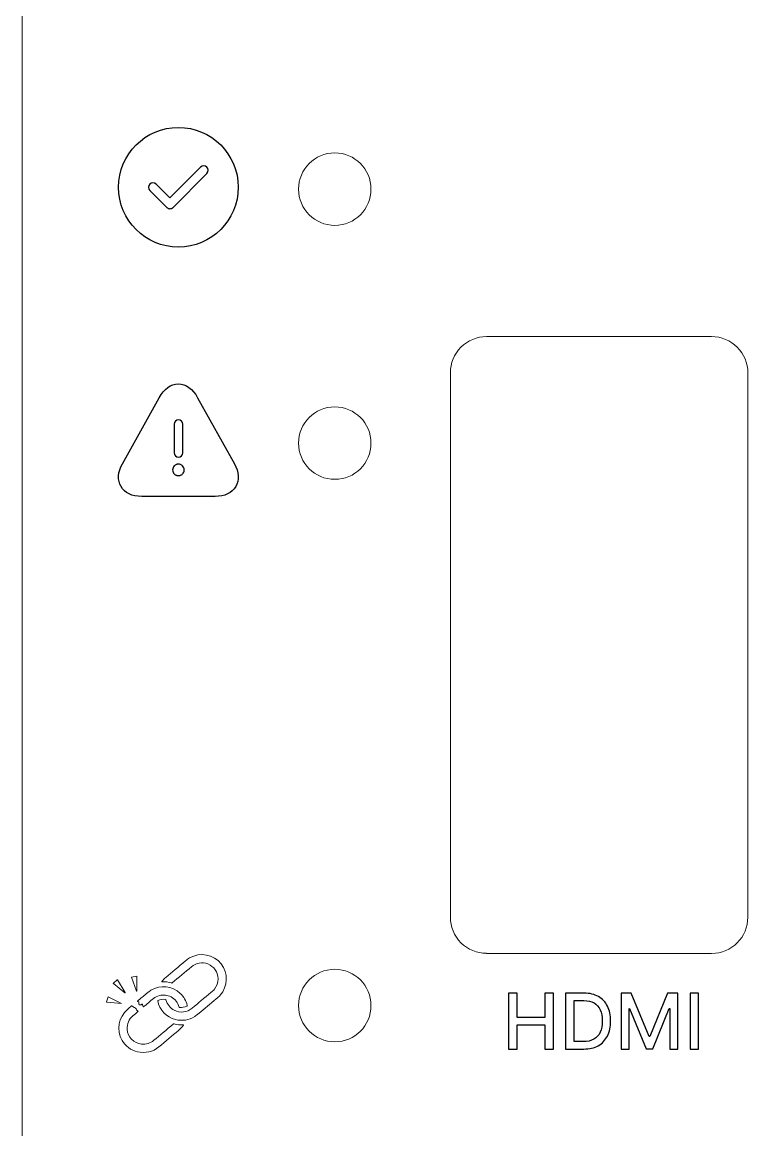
# Model space of a CAD drawing. Header units: millimetres. Extents: x -19 to 19, y -61 to 61.
# Drawn here: x -18.5 to 1.5, y -13.36 to 17.17 of the extents above; entities that cross this region are included whole.
import ezdxf
from ezdxf.lldxf.tags import DXFTag

# ---------------------------------------------------------------- set-up
doc = ezdxf.new("R2010")
doc.units = ezdxf.units.MM
doc.header["$MEASUREMENT"] = 0
doc.layers.add('Layer 1', color=7, linetype='Continuous')
tags = doc.linetypes.add('New Line1', pattern=[0.2, 0.1, -0.1]).pattern_tags.tags
tags[6:7] = [DXFTag(74, 4), DXFTag(75, 0), DXFTag(340, '0'), DXFTag(46, 1.0), DXFTag(50, 0.0), DXFTag(44, 0.0), DXFTag(45, 0.0)]
tags[4:5] = [DXFTag(74, 4), DXFTag(75, 0), DXFTag(340, '0'), DXFTag(46, 1.0), DXFTag(50, 0.0), DXFTag(44, 0.0), DXFTag(45, 0.0)]
tags = doc.linetypes.add('New Line10', pattern=[0.2, 0.1, -0.1]).pattern_tags.tags
tags[6:7] = [DXFTag(74, 4), DXFTag(75, 0), DXFTag(340, '0'), DXFTag(46, 1.0), DXFTag(50, 0.0), DXFTag(44, 0.0), DXFTag(45, 0.0)]
tags[4:5] = [DXFTag(74, 4), DXFTag(75, 0), DXFTag(340, '0'), DXFTag(46, 1.0), DXFTag(50, 0.0), DXFTag(44, 0.0), DXFTag(45, 0.0)]
tags = doc.linetypes.add('New Line11', pattern=[0.2, 0.1, -0.1]).pattern_tags.tags
tags[6:7] = [DXFTag(74, 4), DXFTag(75, 0), DXFTag(340, '0'), DXFTag(46, 1.0), DXFTag(50, 0.0), DXFTag(44, 0.0), DXFTag(45, 0.0)]
tags[4:5] = [DXFTag(74, 4), DXFTag(75, 0), DXFTag(340, '0'), DXFTag(46, 1.0), DXFTag(50, 0.0), DXFTag(44, 0.0), DXFTag(45, 0.0)]
tags = doc.linetypes.add('New Line12', pattern=[0.2, 0.1, -0.1]).pattern_tags.tags
tags[6:7] = [DXFTag(74, 4), DXFTag(75, 0), DXFTag(340, '0'), DXFTag(46, 1.0), DXFTag(50, 0.0), DXFTag(44, 0.0), DXFTag(45, 0.0)]
tags[4:5] = [DXFTag(74, 4), DXFTag(75, 0), DXFTag(340, '0'), DXFTag(46, 1.0), DXFTag(50, 0.0), DXFTag(44, 0.0), DXFTag(45, 0.0)]
tags = doc.linetypes.add('New Line2', pattern=[0.2, 0.1, -0.1]).pattern_tags.tags
tags[6:7] = [DXFTag(74, 4), DXFTag(75, 0), DXFTag(340, '0'), DXFTag(46, 1.0), DXFTag(50, 0.0), DXFTag(44, 0.0), DXFTag(45, 0.0)]
tags[4:5] = [DXFTag(74, 4), DXFTag(75, 0), DXFTag(340, '0'), DXFTag(46, 1.0), DXFTag(50, 0.0), DXFTag(44, 0.0), DXFTag(45, 0.0)]
tags = doc.linetypes.add('New Line3', pattern=[0.2, 0.1, -0.1]).pattern_tags.tags
tags[6:7] = [DXFTag(74, 4), DXFTag(75, 0), DXFTag(340, '0'), DXFTag(46, 1.0), DXFTag(50, 0.0), DXFTag(44, 0.0), DXFTag(45, 0.0)]
tags[4:5] = [DXFTag(74, 4), DXFTag(75, 0), DXFTag(340, '0'), DXFTag(46, 1.0), DXFTag(50, 0.0), DXFTag(44, 0.0), DXFTag(45, 0.0)]
tags = doc.linetypes.add('New Line5', pattern=[0.2, 0.1, -0.1]).pattern_tags.tags
tags[6:7] = [DXFTag(74, 4), DXFTag(75, 0), DXFTag(340, '0'), DXFTag(46, 1.0), DXFTag(50, 0.0), DXFTag(44, 0.0), DXFTag(45, 0.0)]
tags[4:5] = [DXFTag(74, 4), DXFTag(75, 0), DXFTag(340, '0'), DXFTag(46, 1.0), DXFTag(50, 0.0), DXFTag(44, 0.0), DXFTag(45, 0.0)]
tags = doc.linetypes.add('New Line53', pattern=[0.2, 0.1, -0.1]).pattern_tags.tags
tags[6:7] = [DXFTag(74, 4), DXFTag(75, 0), DXFTag(340, '0'), DXFTag(46, 1.0), DXFTag(50, 0.0), DXFTag(44, 0.0), DXFTag(45, 0.0)]
tags[4:5] = [DXFTag(74, 4), DXFTag(75, 0), DXFTag(340, '0'), DXFTag(46, 1.0), DXFTag(50, 0.0), DXFTag(44, 0.0), DXFTag(45, 0.0)]
tags = doc.linetypes.add('New Line6', pattern=[0.2, 0.1, -0.1]).pattern_tags.tags
tags[6:7] = [DXFTag(74, 4), DXFTag(75, 0), DXFTag(340, '0'), DXFTag(46, 1.0), DXFTag(50, 0.0), DXFTag(44, 0.0), DXFTag(45, 0.0)]
tags[4:5] = [DXFTag(74, 4), DXFTag(75, 0), DXFTag(340, '0'), DXFTag(46, 1.0), DXFTag(50, 0.0), DXFTag(44, 0.0), DXFTag(45, 0.0)]
tags = doc.linetypes.add('New Line7', pattern=[0.2, 0.1, -0.1]).pattern_tags.tags
tags[6:7] = [DXFTag(74, 4), DXFTag(75, 0), DXFTag(340, '0'), DXFTag(46, 1.0), DXFTag(50, 0.0), DXFTag(44, 0.0), DXFTag(45, 0.0)]
tags[4:5] = [DXFTag(74, 4), DXFTag(75, 0), DXFTag(340, '0'), DXFTag(46, 1.0), DXFTag(50, 0.0), DXFTag(44, 0.0), DXFTag(45, 0.0)]
tags = doc.linetypes.add('New Line8', pattern=[0.2, 0.1, -0.1]).pattern_tags.tags
tags[6:7] = [DXFTag(74, 4), DXFTag(75, 0), DXFTag(340, '0'), DXFTag(46, 1.0), DXFTag(50, 0.0), DXFTag(44, 0.0), DXFTag(45, 0.0)]
tags[4:5] = [DXFTag(74, 4), DXFTag(75, 0), DXFTag(340, '0'), DXFTag(46, 1.0), DXFTag(50, 0.0), DXFTag(44, 0.0), DXFTag(45, 0.0)]
tags = doc.linetypes.add('New Line9', pattern=[0.2, 0.1, -0.1]).pattern_tags.tags
tags[6:7] = [DXFTag(74, 4), DXFTag(75, 0), DXFTag(340, '0'), DXFTag(46, 1.0), DXFTag(50, 0.0), DXFTag(44, 0.0), DXFTag(45, 0.0)]
tags[4:5] = [DXFTag(74, 4), DXFTag(75, 0), DXFTag(340, '0'), DXFTag(46, 1.0), DXFTag(50, 0.0), DXFTag(44, 0.0), DXFTag(45, 0.0)]

msp = doc.modelspace()

# ---------------------------------------------------------------- linework, layer by layer
at = {"layer": 'Layer 1', "linetype": 'New Line53', "lineweight": 5}
msp.add_open_spline([(-18.5015, 59.5148), (-18.5015, 59.5148), (-18.5015, -59.4971), (-18.5015, -59.4971)], degree=3, dxfattribs=at)
at = {"layer": 'Layer 1'}
for points, knots in [([(-14.1953, 14.2732), (-15.1042, 14.2732), (-15.8448, 13.5327), (-15.8448, 12.6238), (-15.8448, 12.6238), (-15.8448, 11.7149), (-15.1042, 10.9744), (-14.1953, 10.9744), (-14.1953, 10.9744), (-13.2865, 10.9744), (-12.5459, 11.7149), (-12.5459, 12.6238), (-12.5459, 12.6238), (-12.5459, 13.5327), (-13.2865, 14.2732), (-14.1953, 14.2732)], [0, 0, 0, 0, 0.2, 0.2, 0.2, 0.2, 0.4, 0.4, 0.4, 0.4, 0.6, 0.6, 0.6, 0.6, 1, 1, 1, 1]), ([(-13.4069, 13.0031), (-13.4069, 13.0031), (-14.3421, 12.0682), (-14.3421, 12.0682), (-14.3421, 12.0682), (-14.3652, 12.0448), (-14.3967, 12.0318), (-14.4296, 12.0318), (-14.4296, 12.0318), (-14.4625, 12.0318), (-14.4939, 12.0448), (-14.5169, 12.0682), (-14.5169, 12.0682), (-14.5169, 12.0682), (-14.9838, 12.5349), (-14.9838, 12.5349), (-14.9838, 12.5349), (-15.0317, 12.5825), (-15.0317, 12.662), (-14.9838, 12.7096), (-14.9838, 12.7096), (-14.9359, 12.7576), (-14.8567, 12.7576), (-14.809, 12.7096), (-14.809, 12.7096), (-14.809, 12.7096), (-14.4296, 12.3303), (-14.4296, 12.3303), (-14.4296, 12.3303), (-14.4296, 12.3303), (-13.5818, 13.1782), (-13.5818, 13.1782), (-13.5818, 13.1782), (-13.5339, 13.2258), (-13.4547, 13.2258), (-13.4069, 13.1782), (-13.4069, 13.1782), (-13.3591, 13.1301), (-13.3591, 13.0525), (-13.4069, 13.0031)], [0, 0, 0, 0, 0.0909091, 0.0909091, 0.0909091, 0.0909091, 0.1818182, 0.1818182, 0.1818182, 0.1818182, 0.2727273, 0.2727273, 0.2727273, 0.2727273, 0.3636364, 0.3636364, 0.3636364, 0.3636364, 0.4545455, 0.4545455, 0.4545455, 0.4545455, 0.5454545, 0.5454545, 0.5454545, 0.5454545, 0.6363636, 0.6363636, 0.6363636, 0.6363636, 0.7272727, 0.7272727, 0.7272727, 0.7272727, 0.8181818, 0.8181818, 0.8181818, 0.8181818, 1, 1, 1, 1]), ([(-12.6534, 5.0037), (-12.6534, 5.0037), (-13.6644, 6.8235), (-13.6644, 6.8235), (-13.6644, 6.8235), (-13.8003, 7.0684), (-13.9883, 7.2028), (-14.1953, 7.2028), (-14.1953, 7.2028), (-14.4023, 7.2028), (-14.5903, 7.0684), (-14.7262, 6.8235), (-14.7262, 6.8235), (-14.7262, 6.8235), (-15.7373, 5.0037), (-15.7373, 5.0037), (-15.7373, 5.0037), (-15.8653, 4.7712), (-15.8796, 4.5485), (-15.7768, 4.3732), (-15.7768, 4.3732), (-15.6741, 4.1978), (-15.472, 4.1016), (-15.2065, 4.1016), (-15.2065, 4.1016), (-15.2065, 4.1016), (-13.1843, 4.1016), (-13.1843, 4.1016), (-13.1843, 4.1016), (-12.9188, 4.1016), (-12.7166, 4.1978), (-12.6138, 4.3732), (-12.6138, 4.3732), (-12.5111, 4.5485), (-12.5254, 4.773), (-12.6534, 5.0037)], [0, 0, 0, 0, 0.1, 0.1, 0.1, 0.1, 0.2, 0.2, 0.2, 0.2, 0.3, 0.3, 0.3, 0.3, 0.4, 0.4, 0.4, 0.4, 0.5, 0.5, 0.5, 0.5, 0.6, 0.6, 0.6, 0.6, 0.7, 0.7, 0.7, 0.7, 0.8, 0.8, 0.8, 0.8, 1, 1, 1, 1]), ([(-14.3138, 6.0967), (-14.3138, 6.1617), (-14.2601, 6.2153), (-14.1953, 6.2153), (-14.1953, 6.2153), (-14.1306, 6.2153), (-14.0769, 6.1617), (-14.0769, 6.0967), (-14.0769, 6.0967), (-14.0769, 6.0967), (-14.0769, 5.3068), (-14.0769, 5.3068), (-14.0769, 5.3068), (-14.0769, 5.2422), (-14.1306, 5.1886), (-14.1953, 5.1886), (-14.1953, 5.1886), (-14.2601, 5.1886), (-14.3138, 5.2422), (-14.3138, 5.3068), (-14.3138, 5.3068), (-14.3138, 5.3068), (-14.3138, 6.0967), (-14.3138, 6.0967)], [0, 0, 0, 0, 0.1428571, 0.1428571, 0.1428571, 0.1428571, 0.2857143, 0.2857143, 0.2857143, 0.2857143, 0.4285714, 0.4285714, 0.4285714, 0.4285714, 0.5714286, 0.5714286, 0.5714286, 0.5714286, 0.7142857, 0.7142857, 0.7142857, 0.7142857, 1, 1, 1, 1]), ([(-14.0832, 4.7207), (-14.0912, 4.7144), (-14.099, 4.708), (-14.1069, 4.7016), (-14.1069, 4.7016), (-14.1164, 4.6954), (-14.1258, 4.6907), (-14.1353, 4.6876), (-14.1353, 4.6876), (-14.1448, 4.683), (-14.1542, 4.6798), (-14.1653, 4.678), (-14.1653, 4.678), (-14.1748, 4.6767), (-14.1858, 4.6748), (-14.1953, 4.6748), (-14.1953, 4.6748), (-14.2049, 4.6748), (-14.2158, 4.6767), (-14.2269, 4.678), (-14.2269, 4.678), (-14.2364, 4.6798), (-14.246, 4.683), (-14.2554, 4.6876), (-14.2554, 4.6876), (-14.2649, 4.6907), (-14.2744, 4.6954), (-14.2838, 4.7016), (-14.2838, 4.7016), (-14.2917, 4.708), (-14.2996, 4.7144), (-14.3074, 4.7207), (-14.3074, 4.7207), (-14.336, 4.7507), (-14.3533, 4.792), (-14.3533, 4.833), (-14.3533, 4.833), (-14.3533, 4.8739), (-14.336, 4.9151), (-14.3074, 4.9451), (-14.3074, 4.9451), (-14.2996, 4.9515), (-14.2917, 4.9578), (-14.2838, 4.9642), (-14.2838, 4.9642), (-14.2744, 4.9705), (-14.2649, 4.9751), (-14.2554, 4.9783), (-14.2554, 4.9783), (-14.246, 4.9829), (-14.2364, 4.9861), (-14.2269, 4.9878), (-14.2269, 4.9878), (-14.2064, 4.9925), (-14.1844, 4.9925), (-14.1653, 4.9878), (-14.1653, 4.9878), (-14.1542, 4.9861), (-14.1448, 4.9829), (-14.1353, 4.9783), (-14.1353, 4.9783), (-14.1258, 4.9751), (-14.1164, 4.9705), (-14.1069, 4.9642), (-14.1069, 4.9642), (-14.099, 4.9578), (-14.0912, 4.9515), (-14.0832, 4.9451), (-14.0832, 4.9451), (-14.0547, 4.9151), (-14.0374, 4.8739), (-14.0374, 4.833), (-14.0374, 4.833), (-14.0374, 4.792), (-14.0547, 4.7507), (-14.0832, 4.7207)], [0, 0, 0, 0, 0.05, 0.05, 0.05, 0.05, 0.1, 0.1, 0.1, 0.1, 0.15, 0.15, 0.15, 0.15, 0.2, 0.2, 0.2, 0.2, 0.25, 0.25, 0.25, 0.25, 0.3, 0.3, 0.3, 0.3, 0.35, 0.35, 0.35, 0.35, 0.4, 0.4, 0.4, 0.4, 0.45, 0.45, 0.45, 0.45, 0.5, 0.5, 0.5, 0.5, 0.55, 0.55, 0.55, 0.55, 0.6, 0.6, 0.6, 0.6, 0.65, 0.65, 0.65, 0.65, 0.7, 0.7, 0.7, 0.7, 0.75, 0.75, 0.75, 0.75, 0.8, 0.8, 0.8, 0.8, 0.85, 0.85, 0.85, 0.85, 0.9, 0.9, 0.9, 0.9, 1, 1, 1, 1]), ([(-5.0927, -11.1281), (-5.0927, -11.1281), (-5.0927, -9.5885), (-5.0927, -9.5885), (-5.0927, -9.5885), (-5.0927, -9.5885), (-4.8605, -9.5885), (-4.8605, -9.5885), (-4.8605, -9.5885), (-4.8605, -9.5885), (-4.8605, -10.2573), (-4.8605, -10.2573), (-4.8605, -10.2573), (-4.8605, -10.2573), (-4.093, -10.2573), (-4.093, -10.2573), (-4.093, -10.2573), (-4.093, -10.2573), (-4.093, -9.5885), (-4.093, -9.5885), (-4.093, -9.5885), (-4.093, -9.5885), (-3.8599, -9.5885), (-3.8599, -9.5885), (-3.8599, -9.5885), (-3.8599, -9.5885), (-3.8599, -11.1281), (-3.8599, -11.1281), (-3.8599, -11.1281), (-3.8599, -11.1281), (-4.093, -11.1281), (-4.093, -11.1281), (-4.093, -11.1281), (-4.093, -11.1281), (-4.093, -10.4567), (-4.093, -10.4567), (-4.093, -10.4567), (-4.093, -10.4567), (-4.8605, -10.4567), (-4.8605, -10.4567), (-4.8605, -10.4567), (-4.8605, -10.4567), (-4.8605, -11.1281), (-4.8605, -11.1281), (-4.8605, -11.1281), (-4.8605, -11.1281), (-5.0927, -11.1281), (-5.0927, -11.1281)], [0, 0, 0, 0, 0.0769231, 0.0769231, 0.0769231, 0.0769231, 0.1538462, 0.1538462, 0.1538462, 0.1538462, 0.2307692, 0.2307692, 0.2307692, 0.2307692, 0.3076923, 0.3076923, 0.3076923, 0.3076923, 0.3846154, 0.3846154, 0.3846154, 0.3846154, 0.4615385, 0.4615385, 0.4615385, 0.4615385, 0.5384615, 0.5384615, 0.5384615, 0.5384615, 0.6153846, 0.6153846, 0.6153846, 0.6153846, 0.6923077, 0.6923077, 0.6923077, 0.6923077, 0.7692308, 0.7692308, 0.7692308, 0.7692308, 0.8461538, 0.8461538, 0.8461538, 0.8461538, 1, 1, 1, 1]), ([(-3.0233, -11.1281), (-3.0233, -11.1281), (-3.5217, -11.1281), (-3.5217, -11.1281), (-3.5217, -11.1281), (-3.5217, -11.1281), (-3.5217, -9.5885), (-3.5217, -9.5885), (-3.5217, -9.5885), (-3.5217, -9.5885), (-3.0075, -9.5885), (-3.0075, -9.5885), (-3.0075, -9.5885), (-2.8567, -9.5885), (-2.7271, -9.6191), (-2.6188, -9.6809), (-2.6188, -9.6809), (-2.5107, -9.7419), (-2.4277, -9.8301), (-2.37, -9.9448), (-2.37, -9.9448), (-2.3119, -10.059), (-2.2828, -10.196), (-2.2828, -10.3559), (-2.2828, -10.3559), (-2.2828, -10.5163), (-2.3121, -10.6543), (-2.3708, -10.7693), (-2.3708, -10.7693), (-2.4289, -10.8847), (-2.5131, -10.9733), (-2.6234, -11.0357), (-2.6234, -11.0357), (-2.7336, -11.097), (-2.867, -11.1281), (-3.0233, -11.1281)], [0, 0, 0, 0, 0.1, 0.1, 0.1, 0.1, 0.2, 0.2, 0.2, 0.2, 0.3, 0.3, 0.3, 0.3, 0.4, 0.4, 0.4, 0.4, 0.5, 0.5, 0.5, 0.5, 0.6, 0.6, 0.6, 0.6, 0.7, 0.7, 0.7, 0.7, 0.8, 0.8, 0.8, 0.8, 1, 1, 1, 1]), ([(-1.994, -9.5885), (-1.994, -9.5885), (-1.7121, -9.5885), (-1.7121, -9.5885), (-1.7121, -9.5885), (-1.7121, -9.5885), (-1.222, -10.7851), (-1.222, -10.7851), (-1.222, -10.7851), (-1.222, -10.7851), (-1.2039, -10.7851), (-1.2039, -10.7851), (-1.2039, -10.7851), (-1.2039, -10.7851), (-0.7138, -9.5885), (-0.7138, -9.5885), (-0.7138, -9.5885), (-0.7138, -9.5885), (-0.4319, -9.5885), (-0.4319, -9.5885), (-0.4319, -9.5885), (-0.4319, -9.5885), (-0.4319, -11.1281), (-0.4319, -11.1281), (-0.4319, -11.1281), (-0.4319, -11.1281), (-0.6529, -11.1281), (-0.6529, -11.1281), (-0.6529, -11.1281), (-0.6529, -11.1281), (-0.6529, -10.014), (-0.6529, -10.014), (-0.6529, -10.014), (-0.6529, -10.014), (-0.6673, -10.014), (-0.6673, -10.014), (-0.6673, -10.014), (-0.6673, -10.014), (-1.1213, -11.1257), (-1.1213, -11.1257), (-1.1213, -11.1257), (-1.1213, -11.1257), (-1.3047, -11.1257), (-1.3047, -11.1257), (-1.3047, -11.1257), (-1.3047, -11.1257), (-1.7587, -10.0132), (-1.7587, -10.0132), (-1.7587, -10.0132), (-1.7587, -10.0132), (-1.773, -10.0132), (-1.773, -10.0132), (-1.773, -10.0132), (-1.773, -10.0132), (-1.773, -11.1281), (-1.773, -11.1281), (-1.773, -11.1281), (-1.773, -11.1281), (-1.994, -11.1281), (-1.994, -11.1281), (-1.994, -11.1281), (-1.994, -11.1281), (-1.994, -9.5885), (-1.994, -9.5885)], [0, 0, 0, 0, 0.0588235, 0.0588235, 0.0588235, 0.0588235, 0.1176471, 0.1176471, 0.1176471, 0.1176471, 0.1764706, 0.1764706, 0.1764706, 0.1764706, 0.2352941, 0.2352941, 0.2352941, 0.2352941, 0.2941176, 0.2941176, 0.2941176, 0.2941176, 0.3529412, 0.3529412, 0.3529412, 0.3529412, 0.4117647, 0.4117647, 0.4117647, 0.4117647, 0.4705882, 0.4705882, 0.4705882, 0.4705882, 0.5294118, 0.5294118, 0.5294118, 0.5294118, 0.5882353, 0.5882353, 0.5882353, 0.5882353, 0.6470588, 0.6470588, 0.6470588, 0.6470588, 0.7058824, 0.7058824, 0.7058824, 0.7058824, 0.7647059, 0.7647059, 0.7647059, 0.7647059, 0.8235294, 0.8235294, 0.8235294, 0.8235294, 0.8823529, 0.8823529, 0.8823529, 0.8823529, 1, 1, 1, 1]), ([(0.138, -9.5885), (0.138, -9.5885), (0.138, -11.1281), (0.138, -11.1281), (0.138, -11.1281), (0.138, -11.1281), (-0.0943, -11.1281), (-0.0943, -11.1281), (-0.0943, -11.1281), (-0.0943, -11.1281), (-0.0943, -9.5885), (-0.0943, -9.5885), (-0.0943, -9.5885), (-0.0943, -9.5885), (0.138, -9.5885), (0.138, -9.5885)], [0, 0, 0, 0, 0.2, 0.2, 0.2, 0.2, 0.4, 0.4, 0.4, 0.4, 0.6, 0.6, 0.6, 0.6, 1, 1, 1, 1]), ([(-3.2894, -10.9249), (-3.2894, -10.9249), (-3.0361, -10.9249), (-3.0361, -10.9249), (-3.0361, -10.9249), (-2.9189, -10.9249), (-2.8214, -10.903), (-2.7437, -10.8589), (-2.7437, -10.8589), (-2.666, -10.8141), (-2.6079, -10.7499), (-2.5692, -10.6656), (-2.5692, -10.6656), (-2.5307, -10.581), (-2.5114, -10.4779), (-2.5114, -10.3559), (-2.5114, -10.3559), (-2.5114, -10.2352), (-2.5307, -10.1328), (-2.5692, -10.0485), (-2.5692, -10.0485), (-2.6074, -9.9642), (-2.6642, -9.9004), (-2.7399, -9.8569), (-2.7399, -9.8569), (-2.8155, -9.8132), (-2.9095, -9.7913), (-3.0218, -9.7913), (-3.0218, -9.7913), (-3.0218, -9.7913), (-3.2894, -9.7913), (-3.2894, -9.7913), (-3.2894, -9.7913), (-3.2894, -9.7913), (-3.2894, -10.9249), (-3.2894, -10.9249)], [0, 0, 0, 0, 0.1, 0.1, 0.1, 0.1, 0.2, 0.2, 0.2, 0.2, 0.3, 0.3, 0.3, 0.3, 0.4, 0.4, 0.4, 0.4, 0.5, 0.5, 0.5, 0.5, 0.6, 0.6, 0.6, 0.6, 0.7, 0.7, 0.7, 0.7, 0.8, 0.8, 0.8, 0.8, 1, 1, 1, 1])]:
    msp.add_open_spline(points, degree=3, knots=knots, dxfattribs=at)
at = {"layer": 'Layer 1', "linetype": 'New Line3', "lineweight": 5}
msp.add_open_spline([(-8.8873, 12.5726), (-8.8873, 13.1265), (-9.3353, 13.5711), (-9.8858, 13.5711), (-9.8858, 13.5711), (-10.4396, 13.5711), (-10.8841, 13.1231), (-10.8841, 12.5726), (-10.8841, 12.5726), (-10.8841, 12.0187), (-10.4361, 11.5742), (-9.8858, 11.5742), (-9.8858, 11.5742), (-9.3353, 11.5706), (-8.8873, 12.0187), (-8.8873, 12.5726)], degree=3, knots=[0, 0, 0, 0, 0.2, 0.2, 0.2, 0.2, 0.4, 0.4, 0.4, 0.4, 0.6, 0.6, 0.6, 0.6, 1, 1, 1, 1], dxfattribs=at)
at = {"layer": 'Layer 1', "linetype": 'New Line8', "lineweight": 5}
msp.add_open_spline([(-5.7013, 8.5082), (-5.9659, 8.5082), (-6.2199, 8.4024), (-6.407, 8.2153), (-6.407, 8.2153), (-6.5939, 8.0284), (-6.6998, 7.7744), (-6.6998, 7.5098)], degree=3, knots=[0, 0, 0, 0, 0.3333333, 0.3333333, 0.3333333, 0.3333333, 1, 1, 1, 1], dxfattribs=at)
at = {"layer": 'Layer 1', "linetype": 'New Line9', "lineweight": 5}
msp.add_open_spline([(0.5012, 8.5082), (0.5012, 8.5082), (-5.7013, 8.5082), (-5.7013, 8.5082)], degree=3, dxfattribs=at)
at = {"layer": 'Layer 1', "linetype": 'New Line10', "lineweight": 5}
msp.add_open_spline([(1.4997, 7.5098), (1.4997, 7.7744), (1.3939, 8.0284), (1.2068, 8.2153), (1.2068, 8.2153), (1.0198, 8.4024), (0.7658, 8.5082), (0.5012, 8.5082)], degree=3, knots=[0, 0, 0, 0, 0.3333333, 0.3333333, 0.3333333, 0.3333333, 1, 1, 1, 1], dxfattribs=at)
at = {"layer": 'Layer 1', "linetype": 'New Line7', "lineweight": 5}
msp.add_open_spline([(-6.6998, 7.5098), (-6.6998, 7.5098), (-6.6998, -7.492), (-6.6998, -7.492)], degree=3, dxfattribs=at)
at = {"layer": 'Layer 1', "linetype": 'New Line11', "lineweight": 5}
msp.add_open_spline([(1.4997, -7.492), (1.4997, -7.492), (1.4997, 7.5098), (1.4997, 7.5098)], degree=3, dxfattribs=at)
at = {"layer": 'Layer 1', "linetype": 'New Line2', "lineweight": 5}
msp.add_open_spline([(-8.8873, 5.5728), (-8.8873, 6.1267), (-9.3353, 6.5713), (-9.8858, 6.5713), (-9.8858, 6.5713), (-10.4396, 6.5713), (-10.8841, 6.1231), (-10.8841, 5.5728), (-10.8841, 5.5728), (-10.8841, 5.0189), (-10.4361, 4.5743), (-9.8858, 4.5743), (-9.8858, 4.5743), (-9.3353, 4.5708), (-8.8873, 5.0189), (-8.8873, 5.5728)], degree=3, knots=[0, 0, 0, 0, 0.2, 0.2, 0.2, 0.2, 0.4, 0.4, 0.4, 0.4, 0.6, 0.6, 0.6, 0.6, 1, 1, 1, 1], dxfattribs=at)
at = {"layer": 'Layer 1', "linetype": 'New Line6', "lineweight": 5}
msp.add_open_spline([(-6.6998, -7.492), (-6.6998, -7.7567), (-6.5939, -8.0107), (-6.407, -8.1976), (-6.407, -8.1976), (-6.2199, -8.3846), (-5.9659, -8.4905), (-5.7013, -8.4905)], degree=3, knots=[0, 0, 0, 0, 0.3333333, 0.3333333, 0.3333333, 0.3333333, 1, 1, 1, 1], dxfattribs=at)
at = {"layer": 'Layer 1', "linetype": 'New Line12', "lineweight": 5}
msp.add_open_spline([(0.5012, -8.4939), (1.0552, -8.4939), (1.4997, -8.0459), (1.4997, -7.4956)], degree=3, dxfattribs=at)
at = {"layer": 'Layer 1', "lineweight": 5}
for points, knots in [([(-13.3843, -8.7844), (-13.5367, -8.7241), (-13.7066, -8.7526), (-13.8338, -8.8592), (-13.8338, -8.8592), (-14.0131, -9.0091), (-14.1904, -9.1573), (-14.3655, -9.304), (-14.3655, -9.304), (-14.3713, -9.309), (-14.3779, -9.31), (-14.3852, -9.3076), (-14.3852, -9.3076), (-14.4673, -9.2808), (-14.5525, -9.2716), (-14.6408, -9.2798), (-14.6408, -9.2798), (-14.6423, -9.28), (-14.6437, -9.2798), (-14.6452, -9.279), (-14.6452, -9.279), (-14.6464, -9.2783), (-14.6476, -9.2772), (-14.6483, -9.2759), (-14.6483, -9.2759), (-14.6491, -9.2744), (-14.6493, -9.273), (-14.6492, -9.2716), (-14.6492, -9.2716), (-14.6492, -9.2699), (-14.6487, -9.2684), (-14.6477, -9.2674), (-14.6477, -9.2674), (-14.614, -9.2222), (-14.5783, -9.1837), (-14.5405, -9.1524), (-14.5405, -9.1524), (-14.3745, -9.0144), (-14.1938, -8.8634), (-13.9986, -8.699), (-13.9986, -8.699), (-13.9586, -8.6654), (-13.9211, -8.6384), (-13.8859, -8.6178), (-13.8859, -8.6178), (-13.5954, -8.4478), (-13.2252, -8.5198), (-13.0172, -8.7818), (-13.0172, -8.7818), (-12.8146, -9.0369), (-12.8303, -9.4046), (-13.0441, -9.6449), (-13.0441, -9.6449), (-13.071, -9.6753), (-13.1076, -9.7094), (-13.1536, -9.7475), (-13.1536, -9.7475), (-13.3171, -9.883), (-13.4748, -10.015), (-13.6264, -10.1431), (-13.6264, -10.1431), (-13.6748, -10.184), (-13.7142, -10.214), (-13.7446, -10.2333), (-13.7446, -10.2333), (-13.9017, -10.3339), (-14.0942, -10.3611), (-14.2772, -10.3156), (-14.2772, -10.3156), (-14.5233, -10.2543), (-14.717, -10.0457), (-14.7639, -9.7987), (-14.7639, -9.7987), (-14.7642, -9.7973), (-14.7639, -9.7959), (-14.7632, -9.7945), (-14.7632, -9.7945), (-14.7626, -9.793), (-14.7614, -9.7919), (-14.76, -9.7917), (-14.76, -9.7917), (-14.6939, -9.7621), (-14.6239, -9.7511), (-14.5499, -9.7591), (-14.5499, -9.7591), (-14.5431, -9.7599), (-14.5388, -9.7634), (-14.5371, -9.7701), (-14.5371, -9.7701), (-14.5035, -9.8976), (-14.4252, -10.0016), (-14.3088, -10.0605), (-14.3088, -10.0605), (-14.1446, -10.1431), (-13.9531, -10.1197), (-13.8113, -10.0002), (-13.8113, -10.0002), (-13.6546, -9.8678), (-13.4834, -9.7246), (-13.2973, -9.5701), (-13.2973, -9.5701), (-13.2564, -9.5362), (-13.2255, -9.5066), (-13.2047, -9.4819), (-13.2047, -9.4819), (-13.1362, -9.3996), (-13.1022, -9.3023), (-13.1025, -9.1897), (-13.1025, -9.1897), (-13.1032, -9.0088), (-13.2169, -8.8504), (-13.3843, -8.7844)], [0, 0, 0, 0, 0.0344828, 0.0344828, 0.0344828, 0.0344828, 0.0689655, 0.0689655, 0.0689655, 0.0689655, 0.1034483, 0.1034483, 0.1034483, 0.1034483, 0.137931, 0.137931, 0.137931, 0.137931, 0.1724138, 0.1724138, 0.1724138, 0.1724138, 0.2068966, 0.2068966, 0.2068966, 0.2068966, 0.2413793, 0.2413793, 0.2413793, 0.2413793, 0.2758621, 0.2758621, 0.2758621, 0.2758621, 0.3103448, 0.3103448, 0.3103448, 0.3103448, 0.3448276, 0.3448276, 0.3448276, 0.3448276, 0.3793103, 0.3793103, 0.3793103, 0.3793103, 0.4137931, 0.4137931, 0.4137931, 0.4137931, 0.4482759, 0.4482759, 0.4482759, 0.4482759, 0.4827586, 0.4827586, 0.4827586, 0.4827586, 0.5172414, 0.5172414, 0.5172414, 0.5172414, 0.5517241, 0.5517241, 0.5517241, 0.5517241, 0.5862069, 0.5862069, 0.5862069, 0.5862069, 0.6206897, 0.6206897, 0.6206897, 0.6206897, 0.6551724, 0.6551724, 0.6551724, 0.6551724, 0.6896552, 0.6896552, 0.6896552, 0.6896552, 0.7241379, 0.7241379, 0.7241379, 0.7241379, 0.7586207, 0.7586207, 0.7586207, 0.7586207, 0.7931034, 0.7931034, 0.7931034, 0.7931034, 0.8275862, 0.8275862, 0.8275862, 0.8275862, 0.862069, 0.862069, 0.862069, 0.862069, 0.8965517, 0.8965517, 0.8965517, 0.8965517, 0.9310345, 0.9310345, 0.9310345, 0.9310345, 1, 1, 1, 1]), ([(-15.3396, -9.1256), (-15.3396, -9.1256), (-15.3417, -9.5338), (-15.3417, -9.5338), (-15.3417, -9.5338), (-15.3417, -9.5349), (-15.342, -9.5355), (-15.3425, -9.5362), (-15.3425, -9.5362), (-15.343, -9.5366), (-15.3437, -9.537), (-15.3445, -9.5373), (-15.3445, -9.5373), (-15.3453, -9.5373), (-15.3461, -9.5373), (-15.3468, -9.537), (-15.3468, -9.537), (-15.3474, -9.5362), (-15.3478, -9.5359), (-15.3481, -9.5349), (-15.3481, -9.5349), (-15.3481, -9.5349), (-15.4872, -9.1513), (-15.4872, -9.1513), (-15.4872, -9.1513), (-15.4873, -9.1505), (-15.4874, -9.1503), (-15.4873, -9.1499), (-15.4873, -9.1499), (-15.4873, -9.1492), (-15.4872, -9.1488), (-15.4869, -9.1484), (-15.4869, -9.1484), (-15.4866, -9.1481), (-15.4864, -9.1477), (-15.486, -9.1475), (-15.486, -9.1475), (-15.4856, -9.1471), (-15.4852, -9.1471), (-15.4846, -9.1467), (-15.4846, -9.1467), (-15.4846, -9.1467), (-15.3433, -9.1224), (-15.3433, -9.1224), (-15.3433, -9.1224), (-15.3428, -9.1224), (-15.3424, -9.1224), (-15.3418, -9.1224), (-15.3418, -9.1224), (-15.3414, -9.1227), (-15.341, -9.1227), (-15.3406, -9.1231), (-15.3406, -9.1231), (-15.3402, -9.1235), (-15.34, -9.1237), (-15.3398, -9.1241), (-15.3398, -9.1241), (-15.3396, -9.1248), (-15.3396, -9.1252), (-15.3396, -9.1256)], [0, 0, 0, 0, 0.0625, 0.0625, 0.0625, 0.0625, 0.125, 0.125, 0.125, 0.125, 0.1875, 0.1875, 0.1875, 0.1875, 0.25, 0.25, 0.25, 0.25, 0.3125, 0.3125, 0.3125, 0.3125, 0.375, 0.375, 0.375, 0.375, 0.4375, 0.4375, 0.4375, 0.4375, 0.5, 0.5, 0.5, 0.5, 0.5625, 0.5625, 0.5625, 0.5625, 0.625, 0.625, 0.625, 0.625, 0.6875, 0.6875, 0.6875, 0.6875, 0.75, 0.75, 0.75, 0.75, 0.8125, 0.8125, 0.8125, 0.8125, 0.875, 0.875, 0.875, 0.875, 1, 1, 1, 1]), ([(-15.8748, -9.2212), (-15.8748, -9.2212), (-15.664, -9.5711), (-15.664, -9.5711), (-15.664, -9.5711), (-15.6635, -9.5718), (-15.6633, -9.5726), (-15.6635, -9.5733), (-15.6635, -9.5733), (-15.6636, -9.5739), (-15.664, -9.575), (-15.6645, -9.5754), (-15.6645, -9.5754), (-15.6652, -9.5758), (-15.666, -9.5761), (-15.6668, -9.5761), (-15.6668, -9.5761), (-15.6676, -9.5761), (-15.6684, -9.5758), (-15.6689, -9.5754), (-15.6689, -9.5754), (-15.6689, -9.5754), (-15.988, -9.3203), (-15.988, -9.3203), (-15.988, -9.3203), (-15.9884, -9.3199), (-15.9887, -9.3196), (-15.9888, -9.3188), (-15.9888, -9.3188), (-15.9891, -9.3186), (-15.9892, -9.3182), (-15.9892, -9.3178), (-15.9892, -9.3178), (-15.9892, -9.3171), (-15.9892, -9.3168), (-15.989, -9.3164), (-15.989, -9.3164), (-15.9888, -9.3158), (-15.9886, -9.3154), (-15.9882, -9.315), (-15.9882, -9.315), (-15.9882, -9.315), (-15.8799, -9.2202), (-15.8799, -9.2202), (-15.8799, -9.2202), (-15.8795, -9.2198), (-15.8791, -9.2198), (-15.8785, -9.2194), (-15.8785, -9.2194), (-15.878, -9.2194), (-15.8776, -9.2194), (-15.8771, -9.2194), (-15.8771, -9.2194), (-15.8765, -9.2194), (-15.8761, -9.2198), (-15.8757, -9.2202), (-15.8757, -9.2202), (-15.8753, -9.2202), (-15.8749, -9.2208), (-15.8748, -9.2212)], [0, 0, 0, 0, 0.0625, 0.0625, 0.0625, 0.0625, 0.125, 0.125, 0.125, 0.125, 0.1875, 0.1875, 0.1875, 0.1875, 0.25, 0.25, 0.25, 0.25, 0.3125, 0.3125, 0.3125, 0.3125, 0.375, 0.375, 0.375, 0.375, 0.4375, 0.4375, 0.4375, 0.4375, 0.5, 0.5, 0.5, 0.5, 0.5625, 0.5625, 0.5625, 0.5625, 0.625, 0.625, 0.625, 0.625, 0.6875, 0.6875, 0.6875, 0.6875, 0.75, 0.75, 0.75, 0.75, 0.8125, 0.8125, 0.8125, 0.8125, 0.875, 0.875, 0.875, 0.875, 1, 1, 1, 1]), ([(-15.1875, -9.8996), (-15.1878, -9.8986), (-15.1883, -9.8976), (-15.1891, -9.8965), (-15.1891, -9.8965), (-15.1898, -9.8957), (-15.1909, -9.895), (-15.1919, -9.8944), (-15.1919, -9.8944), (-15.1931, -9.894), (-15.1943, -9.8936), (-15.1955, -9.894), (-15.1955, -9.894), (-15.1967, -9.894), (-15.1978, -9.8944), (-15.1989, -9.895), (-15.1989, -9.895), (-15.2218, -9.9096), (-15.2846, -9.931), (-15.283, -9.8809), (-15.283, -9.8809), (-15.2826, -9.8693), (-15.2824, -9.858), (-15.2824, -9.847), (-15.2824, -9.847), (-15.2822, -9.8432), (-15.2834, -9.8393), (-15.2858, -9.8358), (-15.2858, -9.8358), (-15.2882, -9.8326), (-15.2914, -9.8301), (-15.2953, -9.829), (-15.2953, -9.829), (-15.2953, -9.829), (-15.3222, -9.82), (-15.3222, -9.82), (-15.3222, -9.82), (-15.3233, -9.8196), (-15.3244, -9.8189), (-15.3252, -9.8181), (-15.3252, -9.8181), (-15.326, -9.817), (-15.3265, -9.816), (-15.3266, -9.8146), (-15.3266, -9.8146), (-15.3269, -9.8136), (-15.3269, -9.8125), (-15.3264, -9.811), (-15.3264, -9.811), (-15.326, -9.81), (-15.3253, -9.8089), (-15.3244, -9.8082), (-15.3244, -9.8082), (-15.2389, -9.7373), (-15.1546, -9.6671), (-15.0718, -9.5973), (-15.0718, -9.5973), (-15.0213, -9.5546), (-14.981, -9.5246), (-14.9507, -9.5066), (-14.9507, -9.5066), (-14.6944, -9.3556), (-14.3621, -9.3876), (-14.1434, -9.5947), (-14.1434, -9.5947), (-14.0485, -9.6843), (-13.9845, -9.7949), (-13.9511, -9.9257), (-13.9511, -9.9257), (-13.9487, -9.9356), (-13.9522, -9.9426), (-13.9618, -9.9462), (-13.9618, -9.9462), (-14.0241, -9.9698), (-14.099, -9.9885), (-14.1637, -9.9808), (-14.1637, -9.9808), (-14.1665, -9.9804), (-14.1692, -9.9793), (-14.1713, -9.9776), (-14.1713, -9.9776), (-14.1734, -9.9754), (-14.1749, -9.973), (-14.1757, -9.9702), (-14.1757, -9.9702), (-14.2069, -9.8509), (-14.2878, -9.7471), (-14.3972, -9.6914), (-14.3972, -9.6914), (-14.4987, -9.6395), (-14.6059, -9.6273), (-14.7186, -9.6547), (-14.7186, -9.6547), (-14.7788, -9.6695), (-14.8338, -9.6971), (-14.8832, -9.7381), (-14.8832, -9.7381), (-14.9754, -9.8136), (-15.0638, -9.8877), (-15.1483, -9.9604), (-15.1483, -9.9604), (-15.1495, -9.9613), (-15.1513, -9.9617), (-15.153, -9.9617), (-15.153, -9.9617), (-15.1546, -9.9617), (-15.1563, -9.9613), (-15.1577, -9.9604), (-15.1577, -9.9604), (-15.1691, -9.9508), (-15.1854, -9.9338), (-15.1855, -9.9176), (-15.1855, -9.9176), (-15.1857, -9.9116), (-15.1862, -9.9056), (-15.1875, -9.8996)], [0, 0, 0, 0, 0.0333333, 0.0333333, 0.0333333, 0.0333333, 0.0666667, 0.0666667, 0.0666667, 0.0666667, 0.1, 0.1, 0.1, 0.1, 0.1333333, 0.1333333, 0.1333333, 0.1333333, 0.1666667, 0.1666667, 0.1666667, 0.1666667, 0.2, 0.2, 0.2, 0.2, 0.2333333, 0.2333333, 0.2333333, 0.2333333, 0.2666667, 0.2666667, 0.2666667, 0.2666667, 0.3, 0.3, 0.3, 0.3, 0.3333333, 0.3333333, 0.3333333, 0.3333333, 0.3666667, 0.3666667, 0.3666667, 0.3666667, 0.4, 0.4, 0.4, 0.4, 0.4333333, 0.4333333, 0.4333333, 0.4333333, 0.4666667, 0.4666667, 0.4666667, 0.4666667, 0.5, 0.5, 0.5, 0.5, 0.5333333, 0.5333333, 0.5333333, 0.5333333, 0.5666667, 0.5666667, 0.5666667, 0.5666667, 0.6, 0.6, 0.6, 0.6, 0.6333333, 0.6333333, 0.6333333, 0.6333333, 0.6666667, 0.6666667, 0.6666667, 0.6666667, 0.7, 0.7, 0.7, 0.7, 0.7333333, 0.7333333, 0.7333333, 0.7333333, 0.7666667, 0.7666667, 0.7666667, 0.7666667, 0.8, 0.8, 0.8, 0.8, 0.8333333, 0.8333333, 0.8333333, 0.8333333, 0.8666667, 0.8666667, 0.8666667, 0.8666667, 0.9, 0.9, 0.9, 0.9, 0.9333333, 0.9333333, 0.9333333, 0.9333333, 1, 1, 1, 1]), ([(-16.1284, -9.6903), (-16.1284, -9.6903), (-15.7611, -9.8714), (-15.7611, -9.8714), (-15.7611, -9.8714), (-15.7604, -9.8717), (-15.7599, -9.8721), (-15.7595, -9.8728), (-15.7595, -9.8728), (-15.7592, -9.8736), (-15.7592, -9.8746), (-15.7595, -9.8753), (-15.7595, -9.8753), (-15.7596, -9.876), (-15.7601, -9.8764), (-15.7607, -9.877), (-15.7607, -9.877), (-15.7613, -9.8774), (-15.7621, -9.8774), (-15.7628, -9.8774), (-15.7628, -9.8774), (-15.7628, -9.8774), (-16.1699, -9.8333), (-16.1699, -9.8333), (-16.1699, -9.8333), (-16.1704, -9.8333), (-16.1708, -9.8333), (-16.1712, -9.8329), (-16.1712, -9.8329), (-16.1718, -9.8326), (-16.172, -9.8322), (-16.1723, -9.8318), (-16.1723, -9.8318), (-16.1726, -9.8316), (-16.1727, -9.8312), (-16.1728, -9.8309), (-16.1728, -9.8309), (-16.173, -9.8301), (-16.1728, -9.8298), (-16.1727, -9.8294), (-16.1727, -9.8294), (-16.1727, -9.8294), (-16.133, -9.6925), (-16.133, -9.6925), (-16.133, -9.6925), (-16.1328, -9.6918), (-16.1326, -9.6914), (-16.1323, -9.6911), (-16.1323, -9.6911), (-16.132, -9.6907), (-16.1316, -9.6903), (-16.1312, -9.6903), (-16.1312, -9.6903), (-16.1307, -9.6901), (-16.1303, -9.6901), (-16.1298, -9.6901), (-16.1298, -9.6901), (-16.1292, -9.6901), (-16.1288, -9.6901), (-16.1284, -9.6903)], [0, 0, 0, 0, 0.0625, 0.0625, 0.0625, 0.0625, 0.125, 0.125, 0.125, 0.125, 0.1875, 0.1875, 0.1875, 0.1875, 0.25, 0.25, 0.25, 0.25, 0.3125, 0.3125, 0.3125, 0.3125, 0.375, 0.375, 0.375, 0.375, 0.4375, 0.4375, 0.4375, 0.4375, 0.5, 0.5, 0.5, 0.5, 0.5625, 0.5625, 0.5625, 0.5625, 0.625, 0.625, 0.625, 0.625, 0.6875, 0.6875, 0.6875, 0.6875, 0.75, 0.75, 0.75, 0.75, 0.8125, 0.8125, 0.8125, 0.8125, 0.875, 0.875, 0.875, 0.875, 1, 1, 1, 1]), ([(-15.4488, -10.2108), (-15.5593, -10.3036), (-15.6153, -10.437), (-15.6072, -10.5806), (-15.6072, -10.5806), (-15.5952, -10.7979), (-15.4236, -10.9722), (-15.2099, -10.9926), (-15.2099, -10.9926), (-15.0833, -11.005), (-14.9708, -10.9697), (-14.8726, -10.8875), (-14.8726, -10.8875), (-14.7052, -10.7478), (-14.5259, -10.5975), (-14.3345, -10.4374), (-14.3345, -10.4374), (-14.3286, -10.4324), (-14.3222, -10.4314), (-14.3153, -10.4335), (-14.3153, -10.4335), (-14.2369, -10.4603), (-14.1513, -10.4691), (-14.0586, -10.4603), (-14.0586, -10.4603), (-14.0574, -10.4603), (-14.0562, -10.4603), (-14.055, -10.461), (-14.055, -10.461), (-14.0539, -10.4616), (-14.0531, -10.4624), (-14.0525, -10.4635), (-14.0525, -10.4635), (-14.0519, -10.4644), (-14.0517, -10.4655), (-14.0518, -10.467), (-14.0518, -10.467), (-14.0518, -10.468), (-14.0522, -10.4691), (-14.0529, -10.4702), (-14.0529, -10.4702), (-14.0925, -10.5231), (-14.1397, -10.5728), (-14.1948, -10.6187), (-14.1948, -10.6187), (-14.3676, -10.7626), (-14.5475, -10.9129), (-14.7343, -11.0692), (-14.7343, -11.0692), (-14.898, -11.2065), (-15.1135, -11.2524), (-15.3236, -11.2046), (-15.3236, -11.2046), (-15.5012, -11.1641), (-15.6569, -11.0445), (-15.7457, -10.8899), (-15.7457, -10.8899), (-15.9091, -10.6059), (-15.8465, -10.2489), (-15.5969, -10.0365), (-15.5969, -10.0365), (-15.5573, -10.003), (-15.5196, -9.9716), (-15.4833, -9.942), (-15.4833, -9.942), (-15.4825, -9.9413), (-15.4814, -9.9409), (-15.4804, -9.9409), (-15.4804, -9.9409), (-15.4793, -9.9409), (-15.4782, -9.9413), (-15.4774, -9.9416), (-15.4774, -9.9416), (-15.4452, -9.9632), (-15.413, -9.9833), (-15.3808, -10.002), (-15.3808, -10.002), (-15.3458, -10.0228), (-15.3558, -10.0704), (-15.3112, -10.0824), (-15.3112, -10.0824), (-15.31, -10.0828), (-15.309, -10.083), (-15.3082, -10.0841), (-15.3082, -10.0841), (-15.3073, -10.0849), (-15.3068, -10.0858), (-15.3065, -10.0869), (-15.3065, -10.0869), (-15.3064, -10.0884), (-15.3064, -10.0894), (-15.3068, -10.0905), (-15.3068, -10.0905), (-15.3072, -10.0916), (-15.3078, -10.0926), (-15.3088, -10.0933), (-15.3088, -10.0933), (-15.358, -10.1347), (-15.4048, -10.1737), (-15.4488, -10.2108)], [0, 0, 0, 0, 0.0384615, 0.0384615, 0.0384615, 0.0384615, 0.0769231, 0.0769231, 0.0769231, 0.0769231, 0.1153846, 0.1153846, 0.1153846, 0.1153846, 0.1538462, 0.1538462, 0.1538462, 0.1538462, 0.1923077, 0.1923077, 0.1923077, 0.1923077, 0.2307692, 0.2307692, 0.2307692, 0.2307692, 0.2692308, 0.2692308, 0.2692308, 0.2692308, 0.3076923, 0.3076923, 0.3076923, 0.3076923, 0.3461538, 0.3461538, 0.3461538, 0.3461538, 0.3846154, 0.3846154, 0.3846154, 0.3846154, 0.4230769, 0.4230769, 0.4230769, 0.4230769, 0.4615385, 0.4615385, 0.4615385, 0.4615385, 0.5, 0.5, 0.5, 0.5, 0.5384615, 0.5384615, 0.5384615, 0.5384615, 0.5769231, 0.5769231, 0.5769231, 0.5769231, 0.6153846, 0.6153846, 0.6153846, 0.6153846, 0.6538462, 0.6538462, 0.6538462, 0.6538462, 0.6923077, 0.6923077, 0.6923077, 0.6923077, 0.7307692, 0.7307692, 0.7307692, 0.7307692, 0.7692308, 0.7692308, 0.7692308, 0.7692308, 0.8076923, 0.8076923, 0.8076923, 0.8076923, 0.8461538, 0.8461538, 0.8461538, 0.8461538, 0.8846154, 0.8846154, 0.8846154, 0.8846154, 0.9230769, 0.9230769, 0.9230769, 0.9230769, 1, 1, 1, 1])]:
    msp.add_open_spline(points, degree=3, knots=knots, dxfattribs=at)
at = {"layer": 'Layer 1', "linetype": 'New Line5', "lineweight": 5}
msp.add_open_spline([(-5.7013, -8.4939), (-5.7013, -8.4939), (0.5012, -8.4939), (0.5012, -8.4939)], degree=3, dxfattribs=at)
at = {"layer": 'Layer 1', "linetype": 'New Line1', "lineweight": 5}
msp.add_open_spline([(-8.8873, -9.93), (-8.8873, -9.376), (-9.3353, -8.9315), (-9.8858, -8.9315), (-9.8858, -8.9315), (-10.4396, -8.9315), (-10.8841, -9.3796), (-10.8841, -9.93), (-10.8841, -9.93), (-10.8841, -10.4839), (-10.4361, -10.9285), (-9.8858, -10.9285), (-9.8858, -10.9285), (-9.3353, -10.9319), (-8.8873, -10.4839), (-8.8873, -9.93)], degree=3, knots=[0, 0, 0, 0, 0.2, 0.2, 0.2, 0.2, 0.4, 0.4, 0.4, 0.4, 0.6, 0.6, 0.6, 0.6, 1, 1, 1, 1], dxfattribs=at)

doc.saveas('drawing.dxf')
